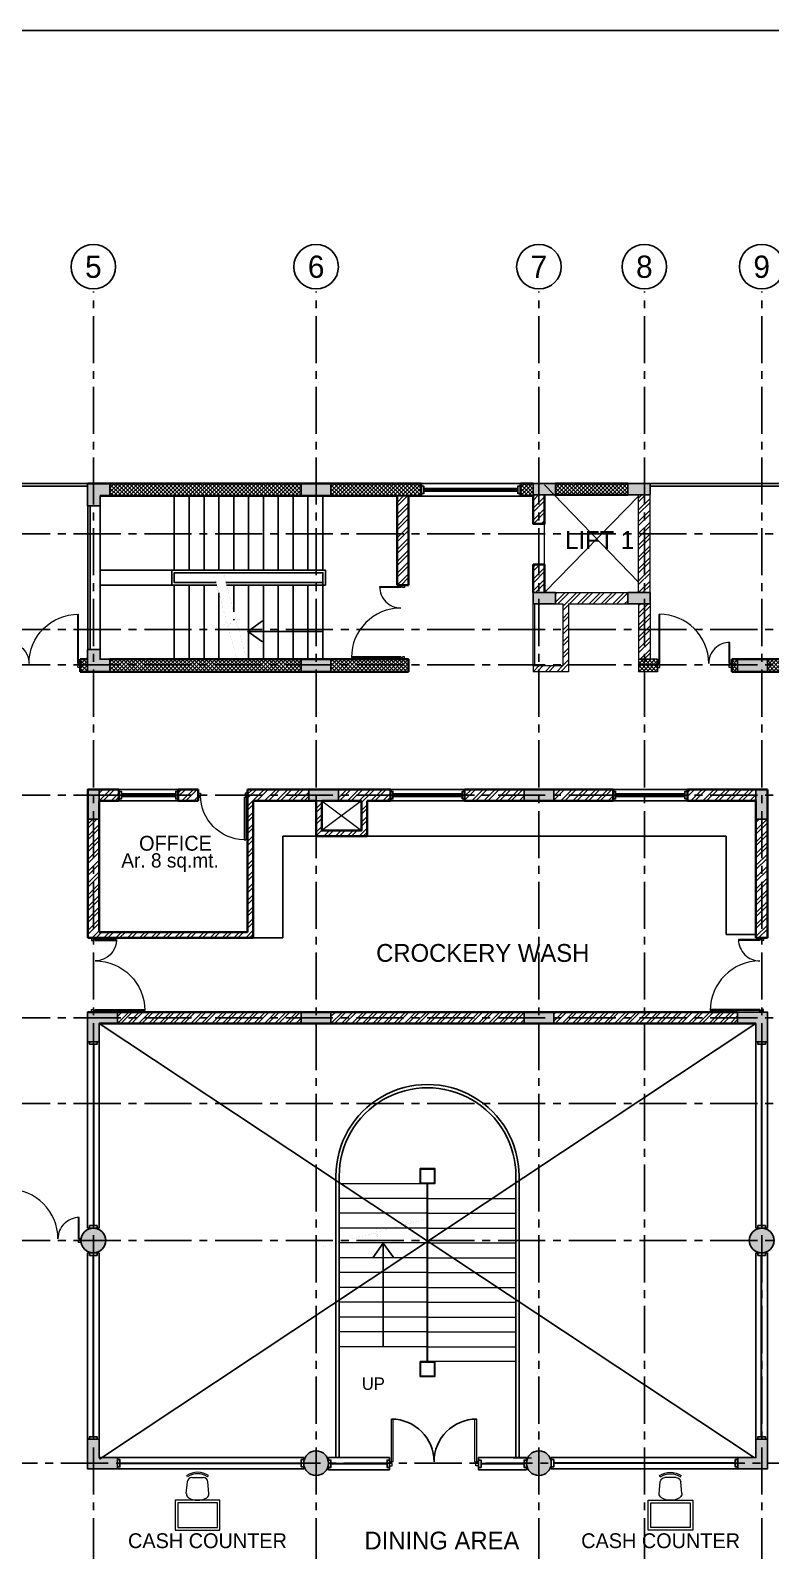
# Model space of a CAD drawing. Header units: millimetres. Extents: x -276609 to 1081398, y -453808 to 472098.
# Drawn here: x 802336 to 817287, y 62403 to 93122 of the extents above; entities that cross this region are included whole.
import ezdxf
from ezdxf.enums import TextEntityAlignment as Align

# ---------------------------------------------------------------- set-up
doc = ezdxf.new("R2010")
doc.units = ezdxf.units.MM
doc.header["$MEASUREMENT"] = 0
for name, pattern in [('CENTER2', [28.575, 19.05, -3.175, 3.175, -3.175]), ('DASHED2', [0.375, 0.25, -0.125]), ('HIDDEN', [0.375, 0.25, -0.125]), ('Overhead', [3.96875, 2.38125, -1.5875])]:
    doc.linetypes.add(name, pattern=pattern)
for name, color, linetype in [('A-Anno Tags', 6, 'Continuous'), ('A-Elevation', 4, 'Continuous'), ('A-Railing', 4, 'Continuous'), ('A-Steps', 3, 'Continuous'), ('A-Wall Patt', 8, 'Continuous'), ('A-Window', 4, 'Continuous'), ('Anno_Frames', 7, 'Continuous'), ('Anno_Labels', 7, 'Continuous'), ('AREA', 7, 'Continuous'), ('Dimension', 7, 'Continuous'), ('S-Conc Patt', 9, 'Continuous'), ('text', 252, 'Continuous')]:
    doc.layers.add(name, color=color, linetype=linetype)
doc.layers.add('A-Anno-Grid Lines', color=7, linetype='Continuous', true_color=0xbbc3bd)
for name, color, linetype, lineweight in [('A-BEAM-1-8', 8, 'HIDDEN', 9), ('A-Detail Lines', 241, 'Continuous', 25), ('A-DETL-LLIN', 3, 'Continuous', 9), ('A-Door', 4, 'Continuous', 9), ('A-FLOR-STRS', 2, 'Continuous', 9), ('A-SECT-MBND', 5, 'Overhead', 9), ('A-Wall Sec', 1, 'Continuous', 20), ('S-Concrete', 40, 'Continuous', 25), ('STAIR', 3, 'Continuous', 9)]:
    doc.layers.add(name, color=color, linetype=linetype, lineweight=lineweight)
doc.layers.add('I-Furniture', color=7, linetype='Continuous', lineweight=20, true_color=0xb35900)
doc.styles.get("Standard").update_dxf_attribs({"font": ''})
doc.styles.get('Standard').set_extended_font_data('Gill Sans MT')
doc.dimstyles.get("Standard").update_dxf_attribs({"dimtxt": 0.18, "dimasz": 0.18, "dimexe": 0.18, "dimexo": 0.0625, "dimgap": 0.09, "dimtad": 0, "dimtih": 1, "dimtoh": 1, "dimdec": 4, "dimzin": 0, "dimdsep": 46, "dimtxsty": 'Standard', "dimcen": 0.09, "dimadec": 0, "dimazin": 0, "dimtfac": 1, "dimtdec": 4, "dimtofl": 0, "dimtmove": 0, "dimatfit": 3, "dimfxl": 1, "dimtolj": 1, "dimtzin": 0, "dimarcsym": 0})

# ---------------------------------------------------------------- blocks, each defined once
blk = doc.blocks.new('Grid Head')
blk.add_circle((0, 0), 3)
at = {"layer": 'Anno_Labels'}
blk.add_attdef('GRID_NAME', text='', height=3, dxfattribs=at).set_placement((0, 0), align=Align.MIDDLE_CENTER)
blk = doc.blocks.new('grd din')
at = {"layer": 'A-Anno-Grid Lines', "linetype": 'CENTER2', "ltscale": 50}
for p, q in [((488814, 133526), (488814, 179267)), ((493314, 133526), (493314, 179267)), ((497814, 133526), (497814, 179267)), ((499944, 133526), (499944, 179267)), ((502314, 133526), (502314, 179267)), ((516514, 174369), (471659, 174369)), ((516514, 172439), (472000, 172439)), ((516514, 171719), (471659, 171719)), ((516514, 169089), (471659, 169089)), ((516514, 164589), (471659, 164589)), ((516514, 162859), (471659, 162859)), ((516514, 160089), (471659, 160089)), ((520545, 155589), (470258, 155589))]:
    blk.add_line(p, q, dxfattribs=at)
at = {"layer": 'Anno_Frames'}
ref = blk.add_blockref('Grid Head', (488814, 179767), dxfattribs=dict(at, xscale=150, yscale=150, zscale=150))
ref.add_attrib('GRID_NAME', '5', dxfattribs={"layer": '0', "height": 450}).set_placement((488814, 179767), align=Align.MIDDLE_CENTER)
ref = blk.add_blockref('Grid Head', (493314, 179767), dxfattribs=dict(at, xscale=150, yscale=150, zscale=150))
ref.add_attrib('GRID_NAME', '6', dxfattribs={"layer": '0', "height": 450}).set_placement((493314, 179767), align=Align.MIDDLE_CENTER)
ref = blk.add_blockref('Grid Head', (497814, 179767), dxfattribs=dict(at, xscale=150, yscale=150, zscale=150))
ref.add_attrib('GRID_NAME', '7', dxfattribs={"layer": '0', "height": 450}).set_placement((497814, 179767), align=Align.MIDDLE_CENTER)
ref = blk.add_blockref('Grid Head', (499944, 179767), dxfattribs=dict(at, xscale=150, yscale=150, zscale=150))
ref.add_attrib('GRID_NAME', '8', dxfattribs={"layer": '0', "height": 450}).set_placement((499944, 179767), align=Align.MIDDLE_CENTER)
ref = blk.add_blockref('Grid Head', (502314, 179767), dxfattribs=dict(at, xscale=150, yscale=150, zscale=150))
ref.add_attrib('GRID_NAME', '9', dxfattribs={"layer": '0', "height": 450}).set_placement((502314, 179767), align=Align.MIDDLE_CENTER)
blk = doc.blocks.new('win 2000 wide')
at = {"layer": 'A-Window', "color": 2, "lineweight": 60}
blk.add_line((499331, 105347), (497431, 105347), dxfattribs=at)
at = {"layer": 'A-Window'}
for points in [[(499381, 105472), (497381, 105472)], [(497381, 105422), (497431, 105422), (497431, 105272), (497381, 105272)], [(499381, 105422), (499331, 105422), (499331, 105272), (499381, 105272)], [(499381, 105222), (497381, 105222)]]:
    blk.add_lwpolyline(points, dxfattribs=at)
blk = doc.blocks.new('Big Door Garbage')
at = {"layer": 'A-Door', "color": 5, "lineweight": 18}
for p, q in [((-12550, 128778), (-12500, 128778)), ((-12550, 128703), (-12550, 128778)), ((-12515, 128738), (-12500, 128738)), ((-12515, 128703), (-12515, 128738)), ((-12500, 128778), (-12500, 128738)), ((-11100, 128778), (-11100, 128738)), ((-11050, 128778), (-11100, 128778)), ((-11085, 128738), (-11100, 128738)), ((-11085, 128703), (-11085, 128738)), ((-11050, 128703), (-11050, 128778)), ((-12550, 128703), (-12515, 128703)), ((-12515, 128703), (-12515, 128273)), ((-12499, 128703), (-12515, 128703)), ((-12499, 128703), (-12499, 128273)), ((-11101, 128703), (-11101, 127703)), ((-11101, 128703), (-11085, 128703)), ((-11050, 128703), (-11085, 128703)), ((-11085, 128703), (-11085, 127703))]:
    blk.add_line(p, q, dxfattribs=at)
at = {"layer": 'A-Door', "lineweight": 18}
for centre, radius, start, end in [((-12515, 128703), 430, 270, 0), ((-11085, 128703), 1000, 180, 270)]:
    blk.add_arc(centre, radius, start, end, dxfattribs=at)
blk = doc.blocks.new('ABL_Door_S - 1000 x 2100-11-3 Second Floor Lvl')
at = {"layer": 'A-Door', "color": 5}
for p, q in [((-500, 38), (-450, 38)), ((-500, -38), (-500, 38)), ((-450, 38), (-450, -3)), ((450, 38), (450, -3)), ((500, 38), (450, 38)), ((500, -38), (500, 38)), ((-500, -38), (-465, -38)), ((-465, -3), (-450, -3)), ((-465, -38), (-465, -3)), ((-430, -38), (-465, -38)), ((465, -3), (450, -3)), ((465, -38), (465, -3)), ((500, -38), (465, -38))]:
    blk.add_line(p, q, dxfattribs=at)
at = {"layer": 'A-Door', "color": 5, "lineweight": 18}
for p, q in [((-465, -38), (-465, -902)), ((-430, -38), (-430, -902)), ((-430, -902), (-465, -902))]:
    blk.add_line(p, q, dxfattribs=at)
at = {"layer": 'A-Door'}
blk.add_arc((-450, -3), 900, 271.2733, 0, dxfattribs=at)
blk = doc.blocks.new('ergrthyjty')
at = {"layer": 'S-Conc Patt'}
for points in [[(485641, 105163), (485191, 105163), (485191, 104713), (485441, 104713), (485441, 104913), (485641, 104913)], [(489506, 105163), (489506, 104913), (490106, 104913), (490106, 105163)], [(494191, 105163), (494191, 104933), (494641, 104933), (494641, 105163)], [(496101, 105163), (496101, 104933), (496551, 104933), (496551, 105163)], [(494191, 102963), (494191, 102733), (494641, 102733), (494641, 102963)], [(496101, 102963), (496101, 102733), (496551, 102733), (496551, 102963)], [(485641, 101363), (485191, 101363), (485191, 101813), (485441, 101813), (485441, 101613), (485641, 101613)], [(489506, 101613), (489506, 101363), (490106, 101363), (490106, 101613)], [(498321, 101613), (498321, 101363), (498921, 101363), (498921, 101613)], [(485421, 98983), (485191, 98983), (485191, 98383), (485421, 98383)], [(489656, 98983), (489656, 98753), (490256, 98753), (490256, 98983)], [(494006, 98983), (494006, 98753), (494606, 98753), (494606, 98983)], [(498921, 98983), (498691, 98983), (498691, 98383), (498921, 98383)], [(485191, 94483), (485191, 93883), (485421, 93883), (485421, 94253), (485791, 94253), (485791, 94483)], [(489506, 94483), (489506, 94253), (490106, 94253), (490106, 94483)], [(494006, 94483), (494006, 94253), (494606, 94253), (494606, 94483)], [(498321, 94483), (498321, 94253), (498691, 94253), (498691, 93883), (498921, 93883), (498921, 94483)], [(485556, 89868, 1), (485056, 89868, 1)], [(499056, 89868, 1), (498556, 89868, 1)], [(485791, 85253), (485791, 85483), (485421, 85483), (485421, 85853), (485191, 85853), (485191, 85253)], [(498921, 85253), (498921, 85853), (498691, 85853), (498691, 85483), (498321, 85483), (498321, 85253)], [(490056, 85368, 1), (489556, 85368, 1)], [(494556, 85368, 1), (494056, 85368, 1)]]:
    blk.add_hatch(color=8, dxfattribs=at).paths.add_polyline_path(points)
at = {"layer": 'S-Concrete'}
for points in [[(485641, 105163), (485191, 105163), (485191, 104713), (485441, 104713), (485441, 104913), (485641, 104913), (485641, 105163)], [(485641, 101363), (485191, 101363), (485191, 101813), (485441, 101813), (485441, 101613), (485641, 101613), (485641, 101363)]]:
    blk.add_lwpolyline(points, dxfattribs=at)
for points in [[(489506, 105163), (489506, 104913), (490106, 104913), (490106, 105163)], [(494191, 105163), (494191, 104933), (494641, 104933), (494641, 105163)], [(496101, 105163), (496101, 104933), (496551, 104933), (496551, 105163)], [(494191, 102963), (494191, 102733), (494641, 102733), (494641, 102963)], [(496101, 102963), (496101, 102733), (496551, 102733), (496551, 102963)], [(489506, 101613), (489506, 101363), (490106, 101363), (490106, 101613)], [(498321, 101613), (498321, 101363), (498921, 101363), (498921, 101613)], [(485421, 98983), (485191, 98983), (485191, 98383), (485421, 98383)], [(489656, 98983), (489656, 98753), (490256, 98753), (490256, 98983)], [(494006, 98983), (494006, 98753), (494606, 98753), (494606, 98983)], [(498921, 98983), (498691, 98983), (498691, 98383), (498921, 98383)], [(485791, 94483), (485191, 94483), (485191, 93883), (485421, 93883), (485421, 94253), (485791, 94253)], [(489506, 94483), (489506, 94253), (490106, 94253), (490106, 94483)], [(494006, 94483), (494006, 94253), (494606, 94253), (494606, 94483)], [(498321, 94483), (498921, 94483), (498921, 93883), (498691, 93883), (498691, 94253), (498321, 94253)], [(485791, 85253), (485191, 85253), (485191, 85853), (485421, 85853), (485421, 85483), (485791, 85483)], [(498321, 85253), (498921, 85253), (498921, 85853), (498691, 85853), (498691, 85483), (498321, 85483)]]:
    blk.add_lwpolyline(points, close=True, dxfattribs=at)
for centre in [(485306, 89868), (498806, 89868), (489806, 85368), (494306, 85368)]:
    blk.add_circle(centre, 250, dxfattribs=at)
blk = doc.blocks.new('trhyj')
at = {"layer": 'A-Window', "color": 2, "lineweight": 30}
blk.add_line((485306, 93833), (485306, 90168), dxfattribs=at)
at = {"layer": 'A-Window'}
blk.add_lwpolyline([(485191, 90118), (485191, 93883), (485421, 93883), (485421, 90118), (485191, 90118)], close=True, dxfattribs=at)
for points in [[(485381, 93883), (485381, 93833), (485231, 93833), (485231, 93883)], [(485381, 90118), (485381, 90168), (485231, 90168), (485231, 90118)]]:
    blk.add_lwpolyline(points, dxfattribs=at)
blk = doc.blocks.new('chair1')
at = {"layer": 'I-Furniture'}
for p, q in [((-320, 228), (-84, 207)), ((1, 115), (1, -115)), ((16, 201), (42, 219)), ((-320, -228), (-84, -207)), ((16, -201), (42, -219))]:
    blk.add_line(p, q, dxfattribs=at)
for centre, radius, start, end in [((-108, 0), 351, 148.407, 211.593), ((-328, 135), 92.9, 85.0303, 148.407), ((-92, 115), 92.9, 0, 85.0303), ((-278, 0), 356, 325.6197, 34.3803), ((-278, 0), 387, 325.6197, 34.3803), ((-328, -135), 92.9, 211.593, 274.9697), ((-92, -115), 92.9, 274.9697, 0)]:
    blk.add_arc(centre, radius, start, end, dxfattribs=at)

msp = doc.modelspace()

# ---------------------------------------------------------------- hatches: boundary and pattern name
at = {"layer": 'A-Wall Patt'}
h = msp.add_hatch(dxfattribs=at)
h.set_pattern_fill('ANSI37', color=256, scale=450, style=0)
h.set_pattern_definition([(45, (803942.4, 83714.18), (-39.77476, 39.77476), []), (135, (803942.4, 83714.18), (-39.77476, -39.77476), [])])
h.paths.add_polyline_path([(807807.4, 83964.2), (803942.4, 83964.2), (803942.4, 83714.2), (807807.4, 83714.2)])
h.paths.add_polyline_path([(810232.4, 83964.2), (808407.4, 83964.2), (808407.4, 83714.2), (809742.4, 83714.2), (809972.4, 83714.2), (810232.4, 83714.2)])
h = msp.add_hatch(dxfattribs=at)
h.set_pattern_fill('ANSI37', color=256, scale=450, style=0)
h.set_pattern_definition([(45, (812232.4, 83714.18), (-39.7748, 39.7748), []), (135, (812232.4, 83714.18), (-39.7748, -39.7748), [])])
h.paths.add_polyline_path([(812492.4, 83964.2), (812232.4, 83964.2), (812232.4, 83714.2), (812492.4, 83714.2), (812492.4, 83734.2)])
h.paths.add_polyline_path([(814402.4, 83964.2), (812942.4, 83964.2), (812942.4, 83734.2), (814402.4, 83734.2)])
h = msp.add_hatch(dxfattribs=at)
h.set_pattern_fill('ANSI32', color=256, scale=450, angle=360, style=0)
h.set_pattern_definition([(45, (809742.4, 81914.18), (-119.324, 119.324), []), (45, (809821.95, 81914.18), (-119.324, 119.324), [])])
h.paths.add_polyline_path([(809972.4, 83714.2), (809742.4, 83714.2), (809742.4, 81914.2), (809972.4, 81914.2)])
h = msp.add_hatch(dxfattribs=at)
h.set_pattern_fill('ANSI32', color=256, scale=450, style=0)
h.set_pattern_definition([(45, (812629.82, 82172.07), (-119.324, 119.324), []), (45, (812709.37, 82172.07), (-119.324, 119.324), [])])
h.paths.add_polyline_path([(812722.4, 82327.5), (812492.4, 82327.5), (812492.4, 81764.2), (812722.4, 81764.2)])
h.paths.add_polyline_path([(812722.4, 83734.2), (812492.4, 83734.2), (812492.4, 83150.9), (812722.4, 83150.9)])
h = msp.add_hatch(dxfattribs=at)
h.set_pattern_fill('ANSI32', color=256, scale=450, style=0)
h.set_pattern_definition([(45, (814622.4, 81764.18), (-119.324, 119.324), []), (45, (814701.95, 81764.18), (-119.324, 119.324), [])])
h.paths.add_polyline_path([(814852.4, 83725.8), (814852.4, 83734.2), (814622.4, 83734.2), (814622.4, 81764.2), (814852.4, 81764.2), (814852.4, 82814.5)])
h = msp.add_hatch(dxfattribs=at)
h.set_pattern_fill('ANSI32', color=256, scale=450, style=0)
h.set_pattern_definition([(45, (812492.4, 80164.18), (-119.324, 119.324), []), (45, (812571.95, 80164.18), (-119.324, 119.324), [])])
h.paths.add_polyline_path([(814402.4, 81764.2), (812942.4, 81764.2), (812942.4, 81534.2), (813092.4, 81534.2), (813092.4, 80279.2), (812492.4, 80279.2), (812492.4, 80164.2), (813207.4, 80164.2), (813207.4, 81534.2), (814402.4, 81534.2)])
h.paths.add_polyline_path([(814622.4, 80414.2), (814852.4, 80414.2), (814852.4, 81534.2), (814622.4, 81534.2)])
h = msp.add_hatch(dxfattribs=at)
h.set_pattern_fill('ANSI37', color=256, scale=450, style=0)
h.set_pattern_definition([(45, (804419.78, 80352.93), (-39.77476, 39.77476), []), (135, (804419.78, 80352.93), (-39.77476, -39.77476), [])])
h.paths.add_polyline_path([(803942.4, 80414.2), (803942.4, 80164.2), (807807.4, 80164.2), (807807.4, 80414.2)])
h.paths.add_polyline_path([(809972.4, 80414.2), (808407.4, 80414.2), (808407.4, 80164.2), (809972.4, 80164.2)])
h.paths.add_polyline_path([(803492.4, 80414.2), (803342.4, 80414.2), (803342.4, 80164.2), (803492.4, 80164.2)])
h = msp.add_hatch(dxfattribs=at)
h.set_pattern_fill('ANSI37', color=256, scale=450, style=0)
h.set_pattern_definition([(45, (318301.206, -21198.51), (-39.7747564, 39.7747564), []), (135, (318301.206, -21198.51), (-39.7747564, -39.7747564), [])])
h.paths.add_polyline_path([(814852.4, 80414.2), (814622.4, 80414.2), (814622.4, 80164.2), (814852.4, 80164.2)])
h.paths.add_polyline_path([(816622.4, 80414.2), (816502.4, 80414.2), (816502.4, 80164.2), (816622.4, 80164.2)])
h.paths.add_polyline_path([(815002.4, 80414.2), (814852.4, 80414.2), (814852.4, 80164.2), (815002.4, 80164.2)])
h.paths.add_polyline_path([(818452.4, 80164.2), (820252.4, 80164.2), (820252.4, 80414.2), (818452.4, 80414.2)])
h.paths.add_polyline_path([(820852.4, 80164.2), (821307.4, 80164.2), (821307.4, 80414.2), (820852.4, 80414.2)])
h.paths.add_polyline_path([(821907.4, 80164.2), (822652.4, 80164.2), (822652.4, 80414.2), (821907.4, 80414.2)])
h.paths.add_polyline_path([(823252.4, 80164.2), (825052.4, 80164.2), (825052.4, 80414.2), (823252.4, 80414.2)])
h.paths.add_polyline_path([(825652.4, 80164.2), (825772.4, 80164.2), (825772.4, 80414.2), (825652.4, 80414.2)])
h.paths.add_polyline_path([(817222.4, 80414.2), (817222.4, 80289.2), (817222.4, 80164.2), (817852.4, 80164.2), (817852.4, 80414.2)])
h = msp.add_hatch(dxfattribs=at)
h.set_pattern_fill('ANSI32', color=256, scale=450, style=0)
h.set_pattern_definition([(45, (806787.19, 75125.92), (-119.324, 119.324), []), (45, (806866.74, 75125.92), (-119.324, 119.324), [])])
h.paths.add_polyline_path([(806837.4, 75333.3), (806722.4, 75333.3), (806722.4, 74899.2), (803722.4, 74899.2), (803722.4, 75333.3), (803492.4, 75333.3), (803492.4, 74784.2), (806837.4, 74784.2)])
h.paths.add_polyline_path([(805722.4, 77784.2), (805322.4, 77784.2), (805322.4, 77554.2), (805722.4, 77554.2)], flags=17)
h.paths.add_polyline_path([(804122.4, 77784.2), (803722.4, 77784.2), (803722.4, 77554.2), (804122.4, 77554.2)], flags=17)
h.paths.add_polyline_path([(808222.4, 77554.2), (808107.4, 77554.2), (808107.4, 76839.2), (809137.4, 76839.2), (809137.4, 77554.2), (809022.4, 77554.2), (809022.4, 76954.2), (808222.4, 76954.2)])
h.paths.add_polyline_path([(808557.4, 77784.2), (808557.4, 77554.2), (809607.4, 77554.2), (809607.4, 77784.2)])
h.paths.add_polyline_path([(803492.4, 75333.3), (803722.4, 75333.3), (803722.4, 77184.2), (803492.4, 77184.2)])
h.paths.add_polyline_path([(806722.4, 75333.3), (806837.4, 75333.3), (806837.4, 77554.2), (807957.4, 77554.2), (807957.4, 77784.2), (806722.4, 77784.2)])
h = msp.add_hatch(dxfattribs=at)
h.set_pattern_fill('ANSI32', color=256, scale=450, style=0)
h.set_pattern_definition([(45, (811492.96, 77554.18), (-119.324, 119.324), []), (45, (811572.51, 77554.18), (-119.324, 119.324), [])])
h.paths.add_polyline_path([(811493, 77784.2), (811107.4, 77784.2), (811107.4, 77554.2), (811493, 77554.2)])
h.paths.add_polyline_path([(812307.4, 77784.2), (811493, 77784.2), (811493, 77554.2), (812307.4, 77554.2)])
h = msp.add_hatch(dxfattribs=at)
h.set_pattern_fill('ANSI32', color=256, scale=450, style=0)
h.set_pattern_definition([(45, (812907.4, 74784.18), (-119.324, 119.324), []), (45, (812986.95, 74784.18), (-119.324, 119.324), [])])
h.paths.add_polyline_path([(817222.4, 77184.2), (816992.4, 77184.2), (816992.4, 74784.2), (817222.4, 74784.2)])
h.paths.add_polyline_path([(816992.4, 77784.2), (815607.4, 77784.2), (815607.4, 77554.2), (816992.4, 77554.2)])
h.paths.add_polyline_path([(814107.4, 77784.2), (812907.4, 77784.2), (812907.4, 77554.2), (814107.4, 77554.2)])
h = msp.add_hatch(dxfattribs=at)
h.set_pattern_fill('ANSI32', color=256, scale=400, style=0)
h.set_pattern_definition([(45, (804092.4, 73054.18), (-106.066, 106.066), []), (45, (804163.11, 73054.18), (-106.066, 106.066), [])])
h.paths.add_polyline_path([(807807.4, 73284.2), (804092.4, 73284.2), (804092.4, 73054.2), (807807.4, 73054.2)])
h = msp.add_hatch(dxfattribs=at)
h.set_pattern_fill('ANSI32', color=256, scale=400, style=0)
h.set_pattern_definition([(45, (808407.4, 73054.18), (-106.066, 106.066), []), (45, (808478.11, 73054.18), (-106.066, 106.066), [])])
h.paths.add_polyline_path([(816622.4, 73284.2), (812907.4, 73284.2), (812907.4, 73054.2), (816622.4, 73054.2)])
h.paths.add_polyline_path([(812307.4, 73284.2), (811493, 73284.2), (811493, 73054.2), (812307.4, 73054.2)])
h.paths.add_polyline_path([(811493, 73284.2), (808407.4, 73284.2), (808407.4, 73054.2), (811493, 73054.2)])

# ---------------------------------------------------------------- linework, layer by layer
at = {"layer": 'A-Anno Tags'}
msp.add_line((809742.4, 83714.2), (809972.4, 83714.2), dxfattribs=at)
at = {"layer": 'A-BEAM-1-8', "linetype": 'Continuous', "ltscale": 500}
for p, q in [((809022.4, 77554.2), (808222.4, 76954.2)), ((808222.4, 77554.2), (809022.4, 76954.2))]:
    msp.add_line(p, q, dxfattribs=at)
at = {"layer": 'A-Detail Lines'}
for p, q in [((812722.4, 83941.3), (814617.4, 81971.3)), ((814627.4, 83714.2), (812717.4, 81764.2))]:
    msp.add_line(p, q, dxfattribs=at)
at = {"layer": 'A-Detail Lines', "linetype": 'Continuous', "ltscale": 500}
for p, q in [((803722.4, 73054.2), (816957.4, 64284.2)), ((816992.4, 73054.2), (803734.4, 64253.5))]:
    msp.add_line(p, q, dxfattribs=at)
at = {"layer": 'A-DETL-LLIN'}
msp.add_line((812722.4, 82339.2), (812722.4, 83139.2), dxfattribs=at)
at = {"layer": 'A-Door'}
for p, q in [((812492.4, 80279.2), (812492.4, 81534.2)), ((812522.4, 80279.2), (812522.4, 81534.2))]:
    msp.add_line(p, q, dxfattribs=at)
at = {"layer": 'A-Door', "color": 5, "lineweight": 18}
for p, q in [((809628.1, 64199.7), (809628.1, 65060.8)), ((809663.1, 64199.7), (809663.1, 65060.1)), ((811315.3, 64199.7), (811315.3, 65060.1)), ((811350.3, 64199.7), (811350.3, 65060.8)), ((809589.2, 64199.7), (809589.2, 64116.3)), ((809589.2, 64199.7), (809628.1, 64199.7)), ((809589.2, 64116.3), (809644.7, 64116.3)), ((809663.1, 64199.7), (809628.1, 64199.7)), ((809628.1, 64199.7), (809628.1, 64160.8)), ((809628.1, 64160.8), (809644.7, 64160.8)), ((809644.7, 64116.3), (809644.7, 64160.8)), ((811315.3, 64199.7), (811350.3, 64199.7)), ((811333.6, 64116.3), (811333.6, 64160.8)), ((811350.3, 64160.8), (811333.6, 64160.8)), ((811389.2, 64116.3), (811333.6, 64116.3)), ((811389.2, 64199.7), (811350.3, 64199.7)), ((811350.3, 64199.7), (811350.3, 64160.8)), ((811389.2, 64199.7), (811389.2, 64116.3)), ((811389.2, 64199.7), (811389.2, 64116.3))]:
    msp.add_line(p, q, dxfattribs=at)
at = {"layer": 'A-Elevation'}
for p, q in [((807437.4, 74784.2), (807437.4, 76839.2)), ((807437.4, 76839.2), (816392.4, 76839.2)), ((816392.4, 76839.2), (816392.4, 74854.2)), ((806837.4, 74784.2), (807437.4, 74784.2)), ((816992.4, 74854.2), (816392.4, 74854.2)), ((808507.4, 64279.9), (808507.4, 69971.6)), ((808572.4, 64279.9), (808572.4, 69968.6)), ((812142.4, 64279.9), (812142.4, 69974.6)), ((812207.4, 64279.9), (812207.4, 69971.6))]:
    msp.add_line(p, q, dxfattribs=at)
for centre, radius, start, end in [((810357.4, 69971.6), 1850, 359.99985, 180.00015), ((810357.4, 69971.6), 1785, 0, 180.0963), ((809628.1, 64199.7), 861.1, 0, 90), ((811350.3, 64199.7), 861.1, 90, 180)]:
    msp.add_arc(centre, radius, start, end, dxfattribs=at)
at = {"layer": 'A-FLOR-STRS'}
for p, q in [((807932, 80414.2), (807931.8, 80414.5)), ((807957.4, 80414.5), (807957.4, 80414.2))]:
    msp.add_line(p, q, dxfattribs=at)
at = {"layer": 'A-Railing'}
for p, q in [((803492.4, 83964.2), (794492.4, 83964.2)), ((803492.4, 83914.2), (794542.4, 83914.2)), ((826222.4, 83964.2), (814852.4, 83964.2)), ((826172, 83914.2), (814852.4, 83914.2)), ((803492.4, 80614.2), (803492.4, 83514.2)), ((803542.4, 80614.2), (803542.4, 83514.2))]:
    msp.add_line(p, q, dxfattribs=at)
for points in [[(806100.5, 81914.2), (805192.4, 81914.2), (805192.4, 82214.2), (808293.9, 82214.2), (808293.9, 81914.2)], [(806087.2, 81964.2), (805242.4, 81964.2), (805242.4, 82164.2), (808243.9, 82164.2), (808243.9, 81964.2)], [(808243.9, 81914.2), (808243.9, 81964.2), (806285.6, 81964.2)], [(808293.9, 81914.2), (806298.9, 81914.2)]]:
    msp.add_lwpolyline(points, dxfattribs=at)
at = {"layer": 'A-SECT-MBND'}
msp.add_line((809492.4, 80414.2), (803942.4, 80414.2), dxfattribs=at)
at = {"layer": 'A-Steps'}
for p, q in [((805242.4, 82214.2), (805242.4, 83714.2)), ((805542.4, 82214.2), (805542.4, 83714.2)), ((805842.4, 82214.2), (805842.4, 83714.2)), ((806142.4, 82214.2), (806142.4, 83714.2)), ((806442.4, 82214.2), (806442.4, 83714.2)), ((806742.4, 82214.2), (806742.4, 83714.2)), ((807042.4, 82214.2), (807042.4, 83714.2)), ((807342.4, 82214.2), (807342.4, 83714.2)), ((807642.4, 82214.2), (807642.4, 83714.2)), ((807942.4, 82214.2), (807942.4, 83714.2)), ((808242.4, 82214.2), (808242.4, 83714.2)), ((803742.4, 80614.2), (803742.4, 83514.2)), ((805192.4, 82214.2), (803742.4, 82214.2)), ((805192.4, 81914.2), (803742.4, 81914.2)), ((805242.4, 81914.2), (805242.4, 80414.2)), ((805542.4, 81914.2), (805542.4, 80414.2)), ((805842.4, 81914.2), (805842.4, 80414.2)), ((806142.4, 81756.7), (806142.4, 80414.2)), ((806442.4, 81914.2), (806442.4, 81375.1)), ((806742.4, 81914.2), (806742.4, 80414.2)), ((807042.4, 81914.2), (807042.4, 80414.2)), ((807342.4, 81914.2), (807342.4, 80414.2)), ((807642.4, 81914.2), (807642.4, 80414.2)), ((807942.4, 81914.2), (807942.4, 80414.2)), ((808242.4, 81914.2), (808242.4, 80414.2))]:
    msp.add_line(p, q, dxfattribs=at)
at = {"layer": 'A-Steps', "linetype": 'DASHED2', "ltscale": 1000}
msp.add_line((806442.4, 81224.7), (806442.4, 81207), dxfattribs=at)
at = {"layer": 'A-Steps', "const_width": 1}
for points in [[(806056.7, 82078.6), (806300.6, 81162.5), (806229.1, 81113.2), (806398.7, 81150.1), (806318.3, 81096), (806539, 80294.6)], [(806232.4, 82164.2), (806476.2, 81248), (806404.8, 81198.8), (806574.3, 81235.7), (806494, 81181.5), (806714.7, 80380.1)]]:
    msp.add_lwpolyline(points, dxfattribs=at)
at = {"layer": 'A-Wall Patt'}
msp.add_line((814852.4, 80414.2), (814622.4, 80414.2), dxfattribs=at)
at = {"layer": 'A-Wall Sec', "lineweight": 35}
for p, q in [((803492.4, 83964.2), (810232.4, 83964.2)), ((810232.4, 83714.2), (810232.4, 83964.2)), ((812232.4, 83964.2), (812492.4, 83964.2)), ((812232.4, 83714.2), (812232.4, 83964.2)), ((803742.4, 83714.2), (809742.4, 83714.2)), ((809742.4, 83714.2), (809742.4, 81914.2)), ((809972.4, 83714.2), (810232.4, 83714.2)), ((809972.4, 83714.2), (809972.4, 81914.2)), ((812232.4, 83714.2), (812492.4, 83714.2)), ((809972.4, 81914.2), (809742.4, 81914.2)), ((803342.4, 80164.2), (803342.4, 80414.2)), ((803342.4, 80414.2), (803492.4, 80414.2)), ((809972.4, 80414.2), (803942.4, 80414.2)), ((809972.4, 80414.2), (809972.4, 80164.2)), ((816622.4, 80414.2), (816502.4, 80414.2)), ((816502.4, 80414.2), (816502.4, 80164.2)), ((817852.4, 80414.2), (816622.4, 80414.2)), ((803342.4, 80164.2), (803492.4, 80164.2)), ((803492.4, 80164.2), (809972.4, 80164.2)), ((816502.4, 80164.2), (816622.4, 80164.2)), ((816622.4, 80164.2), (817852.4, 80164.2)), ((803492.4, 77784.2), (803492.4, 74784.2)), ((804122.4, 77784.2), (803492.4, 77784.2)), ((804122.4, 77554.2), (804122.4, 77784.2)), ((805722.4, 77784.2), (805322.4, 77784.2)), ((805322.4, 77784.2), (805322.4, 77554.2)), ((805722.4, 77554.2), (805722.4, 77784.2)), ((806722.4, 74899.2), (806722.4, 77784.2)), ((809607.4, 77784.2), (806722.4, 77784.2)), ((809607.4, 77554.2), (809607.4, 77784.2)), ((814107.4, 77784.2), (811107.4, 77784.2)), ((811107.4, 77784.2), (811107.4, 77554.2)), ((814107.4, 77554.2), (814107.4, 77784.2)), ((817222.4, 77784.2), (815607.4, 77784.2)), ((815607.4, 77784.2), (815607.4, 77554.2)), ((817222.4, 74784.2), (817222.4, 77784.2)), ((803722.4, 74899.2), (803722.4, 77554.2)), ((803722.4, 77554.2), (804122.4, 77554.2)), ((805322.4, 77554.2), (805722.4, 77554.2)), ((806837.4, 74784.2), (806837.4, 77554.2)), ((806837.4, 77554.2), (808107.4, 77554.2)), ((808222.4, 77554.2), (809022.4, 77554.2)), ((809137.4, 77554.2), (809607.4, 77554.2)), ((811107.4, 77554.2), (814107.4, 77554.2)), ((815607.4, 77554.2), (816992.4, 77554.2)), ((816992.4, 77554.2), (816992.4, 74784.2)), ((803492.4, 74784.2), (806837.4, 74784.2)), ((803722.4, 74899.2), (806722.4, 74899.2)), ((817222.4, 74784.2), (816992.4, 74784.2)), ((816622.4, 73284.2), (803492.4, 73284.2)), ((816992.4, 73054.2), (803722.4, 73054.2))]:
    msp.add_line(p, q, dxfattribs=at)
at = {"layer": 'A-Wall Sec'}
for p, q in [((812942.4, 81764.2), (814402.4, 81764.2)), ((812942.4, 81534.2), (813092.4, 81534.2)), ((813092.4, 81534.2), (813092.4, 80279.2)), ((813207.4, 81534.2), (814402.4, 81534.2)), ((813207.4, 81534.2), (813207.4, 80164.2)), ((814622.4, 81534.2), (814622.4, 80164.2)), ((814852.4, 81534.2), (814852.4, 80414.2)), ((813092.4, 80279.2), (812492.4, 80279.2)), ((812492.4, 80279.2), (812492.4, 80164.2)), ((815002.4, 80414.2), (814852.4, 80414.2)), ((815002.4, 80414.2), (815002.4, 80164.2)), ((813207.4, 80164.2), (812492.4, 80164.2)), ((815002.4, 80164.2), (814622.4, 80164.2))]:
    msp.add_line(p, q, dxfattribs=at)
at = {"layer": 'A-Wall Sec', "lineweight": 35}
for points in [[(812942.4, 83964.2), (814402.4, 83964.2)], [(812492.4, 83734.2), (812492.4, 83150.9), (812722.4, 83150.9), (812722.4, 83734.2)], [(812942.4, 83734.2), (814402.4, 83734.2)], [(812492.4, 81764.2), (812492.4, 82327.5), (812722.4, 82327.5), (812722.4, 81764.2)], [(809137.4, 77554.2), (809137.4, 76839.2), (808107.4, 76839.2), (808107.4, 77554.2)], [(809022.4, 77554.2), (809022.4, 76954.2), (808222.4, 76954.2), (808222.4, 77554.2)]]:
    msp.add_lwpolyline(points, dxfattribs=at)
at = {"layer": 'A-Wall Sec'}
for points in [[(814622.4, 81764.2), (814622.4, 83734.2)], [(814852.4, 83054.8), (814852.4, 83734.2)], [(814852.4, 81764.2), (814852.4, 83054.8)]]:
    msp.add_lwpolyline(points, dxfattribs=at)
at = {"layer": 'A-Window', "color": 2, "lineweight": 60}
for p, q in [((805272.4, 77669.2), (804172.4, 77669.2)), ((809657.4, 77669.2), (811057.4, 77669.2)), ((814157.4, 77669.2), (815557.4, 77669.2))]:
    msp.add_line(p, q, dxfattribs=at)
at = {"layer": 'A-Window'}
for p, q in [((808354.6, 64283), (808354.6, 64033)), ((809589.2, 64033), (809589.2, 64283)), ((811389.2, 64033), (811389.2, 64283)), ((812356.6, 64283), (812356.6, 64033))]:
    msp.add_line(p, q, dxfattribs=at)
at = {"layer": 'A-Window', "color": 2, "lineweight": 30}
for p, q in [((809539.2, 64158), (808404.6, 64158)), ((812307.1, 64158), (811439.2, 64158))]:
    msp.add_line(p, q, dxfattribs=at)
at = {"layer": 'A-Window'}
for points in [[(805322.4, 77784.2), (804122.4, 77784.2)], [(804122.4, 77744.2), (804172.4, 77744.2), (804172.4, 77594.2), (804122.4, 77594.2)], [(805322.4, 77744.2), (805272.4, 77744.2), (805272.4, 77594.2), (805322.4, 77594.2)], [(809607.4, 77784.2), (811107.4, 77784.2)], [(809607.4, 77594.2), (809657.4, 77594.2), (809657.4, 77744.2), (809607.4, 77744.2)], [(811107.4, 77594.2), (811057.4, 77594.2), (811057.4, 77744.2), (811107.4, 77744.2)], [(814107.4, 77784.2), (815607.4, 77784.2)], [(814107.4, 77594.2), (814157.4, 77594.2), (814157.4, 77744.2), (814107.4, 77744.2)], [(815607.4, 77594.2), (815557.4, 77594.2), (815557.4, 77744.2), (815607.4, 77744.2)], [(805322.4, 77554.2), (804122.4, 77554.2)], [(809607.4, 77554.2), (811107.4, 77554.2)], [(814107.4, 77554.2), (815607.4, 77554.2)], [(808354.6, 64283), (809589.2, 64283)], [(808354.6, 64083), (808404.6, 64083), (808404.6, 64233), (808354.6, 64233)], [(809589.2, 64083), (809539.2, 64083), (809539.2, 64233), (809589.2, 64233)], [(812356.6, 64283), (811389.2, 64283)], [(811389.2, 64083), (811439.2, 64083), (811439.2, 64233), (811389.2, 64233)], [(812357.1, 64083), (812307.1, 64083), (812307.1, 64233), (812357.1, 64233)], [(808354.6, 64033), (809589.2, 64033)], [(812356.6, 64033), (811389.2, 64033)]]:
    msp.add_lwpolyline(points, dxfattribs=at)
at = {"layer": 'Dimension'}
msp.add_lwpolyline([(769654.6, 33722.4), (769654.6, 93122.4), (853654.6, 93122.4), (853654.6, 33722.4)], close=True, dxfattribs=at)
at = {"layer": 'I-Furniture'}
for points in [[(806163.1, 62819.4), (806163.1, 63419.4), (805263.1, 63419.4), (805263.1, 62819.4)], [(806113.1, 62869.4), (806113.1, 63369.4), (805313.1, 63369.4), (805313.1, 62869.4)], [(814815.3, 62819.4), (814815.3, 63419.4), (815715.3, 63419.4), (815715.3, 62819.4)], [(814865.3, 62869.4), (814865.3, 63369.4), (815665.3, 63369.4), (815665.3, 62869.4)]]:
    msp.add_lwpolyline(points, close=True, dxfattribs=at)
at = {"layer": 'S-Concrete'}
for points in [[(810207.4, 69821.6), (810207.4, 70121.6), (810507.4, 70121.6), (810507.4, 69821.6)], [(810215.4, 69829.6), (810215.4, 70113.6), (810499.4, 70113.6), (810499.4, 69829.6)], [(810207.4, 66221.6), (810207.4, 65921.6), (810507.4, 65921.6), (810507.4, 66221.6)], [(810215.4, 66213.6), (810215.4, 65929.6), (810499.4, 65929.6), (810499.4, 66213.6)]]:
    msp.add_lwpolyline(points, close=True, dxfattribs=at)
at = {"layer": 'STAIR'}
for p, q in [((808572.4, 69821.6), (810351.4, 69821.6)), ((810351.4, 66221.6), (810351.4, 69821.6)), ((810357.4, 66221.6), (810357.4, 69821.6)), ((810363.4, 66221.6), (810363.4, 69821.6)), ((810351.4, 69521.6), (808572.4, 69521.6)), ((810363.4, 69521.6), (812142.4, 69521.6)), ((810351.4, 69221.6), (808572.4, 69221.6)), ((810363.4, 69221.6), (812142.4, 69221.6)), ((810351.4, 68921.6), (808572.4, 68921.6)), ((810363.4, 68921.6), (812142.4, 68921.6)), ((810351.4, 68621.6), (808572.4, 68621.6)), ((810363.4, 68621.6), (812142.4, 68621.6)), ((810351.4, 68321.6), (808572.4, 68321.6)), ((810363.4, 68321.6), (812142.4, 68321.6)), ((810351.4, 68021.6), (808572.4, 68021.6)), ((810363.4, 68021.6), (812142.4, 68021.6)), ((810351.4, 67721.6), (808572.4, 67721.6)), ((810363.4, 67721.6), (812142.4, 67721.6)), ((810351.4, 67421.6), (808572.4, 67421.6)), ((810363.4, 67421.6), (812142.4, 67421.6)), ((810351.4, 67121.6), (808572.4, 67121.6)), ((810363.4, 67121.6), (812142.4, 67121.6)), ((810351.4, 66821.6), (808572.4, 66821.6)), ((810363.4, 66821.6), (812142.4, 66821.6)), ((810351.4, 66521.6), (808572.4, 66521.6)), ((810363.4, 66521.6), (812142.4, 66521.6)), ((812142.4, 66221.6), (810363.4, 66221.6)), ((812088.4, 64279.9), (812460, 64279.9))]:
    msp.add_line(p, q, dxfattribs=at)
at = {"layer": 'STAIR', "const_width": 1}
msp.add_lwpolyline([(810343.2, 69107.1), (809361.6, 68845.8), (809312.4, 68917.3), (809349.3, 68747.7), (809295.1, 68828.1), (808231.6, 68535.2)], dxfattribs=at)

# ---------------------------------------------------------------- block references
at = {"layer": 'A-Anno-Grid Lines'}
msp.add_blockref('grd din', (314793.6, -91420), dxfattribs=at)
at = {"layer": 'A-Door'}
msp.add_blockref('win 2000 wide', (312851.1, -21508.1), dxfattribs=at)
for p, rotation in [((681117.1, 69364.2), 270), ((803952.4, 209029.5), 180), ((688367.1, 62234.2), 270), ((790807.4, 197407), 180)]:
    msp.add_blockref('Big Door Garbage', p, dxfattribs=dict(at, rotation=rotation))
at = {"layer": 'A-Door', "xscale": -1}
for p, rotation in [((814392.4, 209029.5), 180), ((932347.7, 62234.2), 90)]:
    msp.add_blockref('Big Door Garbage', p, dxfattribs=dict(at, rotation=rotation))
msp.add_blockref('ABL_Door_S - 1000 x 2100-11-3 Second Floor Lvl', (806222.4, 77669.2), dxfattribs=at)
at = {"layer": 'A-Window'}
for p in [(318301.2, -21198.5), (331801.2, -21198.5)]:
    msp.add_blockref('trhyj', p, dxfattribs=at)
at = {"layer": 'A-Window', "xscale": -1}
for p, rotation in [((318301.2, 158536.9), 180), ((331801.2, 158536.9), 180), ((722739.8, -421137), 270)]:
    msp.add_blockref('trhyj', p, dxfattribs=dict(at, rotation=rotation))
at = {"layer": 'A-Window', "rotation": 90}
msp.add_blockref('trhyj', (897975.1, -421137), dxfattribs=at)
at = {"layer": 'I-Furniture', "rotation": 90}
msp.add_blockref('chair1', (805713.1, 63878.2), dxfattribs=at)
at = {"layer": 'I-Furniture', "xscale": -1, "rotation": 270}
msp.add_blockref('chair1', (815265.3, 63878.2), dxfattribs=at)
at = {"layer": 'S-Concrete'}
msp.add_blockref('ergrthyjty', (318301.2, -21198.5), dxfattribs=at)

# ---------------------------------------------------------------- texts
at = {"layer": 'A-Anno Tags', "insert": (809031, 65901.5), "char_height": 250, "attachment_point": 1}
msp.add_mtext('{\\fCentury Gothic|b0|i0|c0|p34;UP}', dxfattribs=at)
at = {"layer": 'AREA', "insert": (804171.4, 76493.9), "char_height": 288, "width": 6203.897, "attachment_point": 1}
msp.add_mtext('{\\fCentury Gothic|b0|i0|c0|p34;Ar. 8 sq.mt.}', dxfattribs=at)
at = {"layer": 'text', "width": 7754.871, "attachment_point": 1}
for s, insert, char_height in [('{\\fCentury Gothic|b0|i0|c0|p34;LIFT 1}', (813138.8, 83005.9), 360), ('\\pi3183.7;{\\fCentury Gothic|b0|i0|c0|p34;OFFICE}', (801347.5, 76846.9), 300), ('\\pi1761.4;{\\fCentury Gothic|b0|i0|c0|p34;CROCKERY WASH}', (807558.4, 74660.7), 360)]:
    msp.add_mtext(s, dxfattribs=dict(at, insert=insert, char_height=char_height))
at = {"layer": 'text'}
for s, insert, char_height, attachment_point in [('{\\fCentury Gothic|b0|i0|c0|p34;CASH COUNTER}', (804307.6, 62752.9), 300, 1), ('{\\fCentury Gothic|b0|i0|c0|p34;DINING AREA}', (809083.9, 62786.4), 360, 1), ('{\\fCentury Gothic|b0|i0|c0|p34;CASH COUNTER}', (816670.8, 62752.9), 300, 3)]:
    msp.add_mtext(s, dxfattribs=dict(at, insert=insert, char_height=char_height, attachment_point=attachment_point))

# ---------------------------------------------------------------- leaders
at = {"layer": 'A-Anno Tags'}
msp.add_leader([(806725.6, 80979.2), (808225.6, 80979.2)], dimstyle='Standard', override={"dimasz": 300, "dimgap": 0.09, "dimtad": 0, "dimldrblk": 'Open90'}, dxfattribs=at)
at = {"layer": 'A-Detail Lines'}
msp.add_leader([(809464.3, 68616.2), (809464.3, 66521.6)], dimstyle='Standard', override={"dimasz": 300, "dimldrblk": 'Open90'}, dxfattribs=at)

doc.saveas('drawing.dxf')
